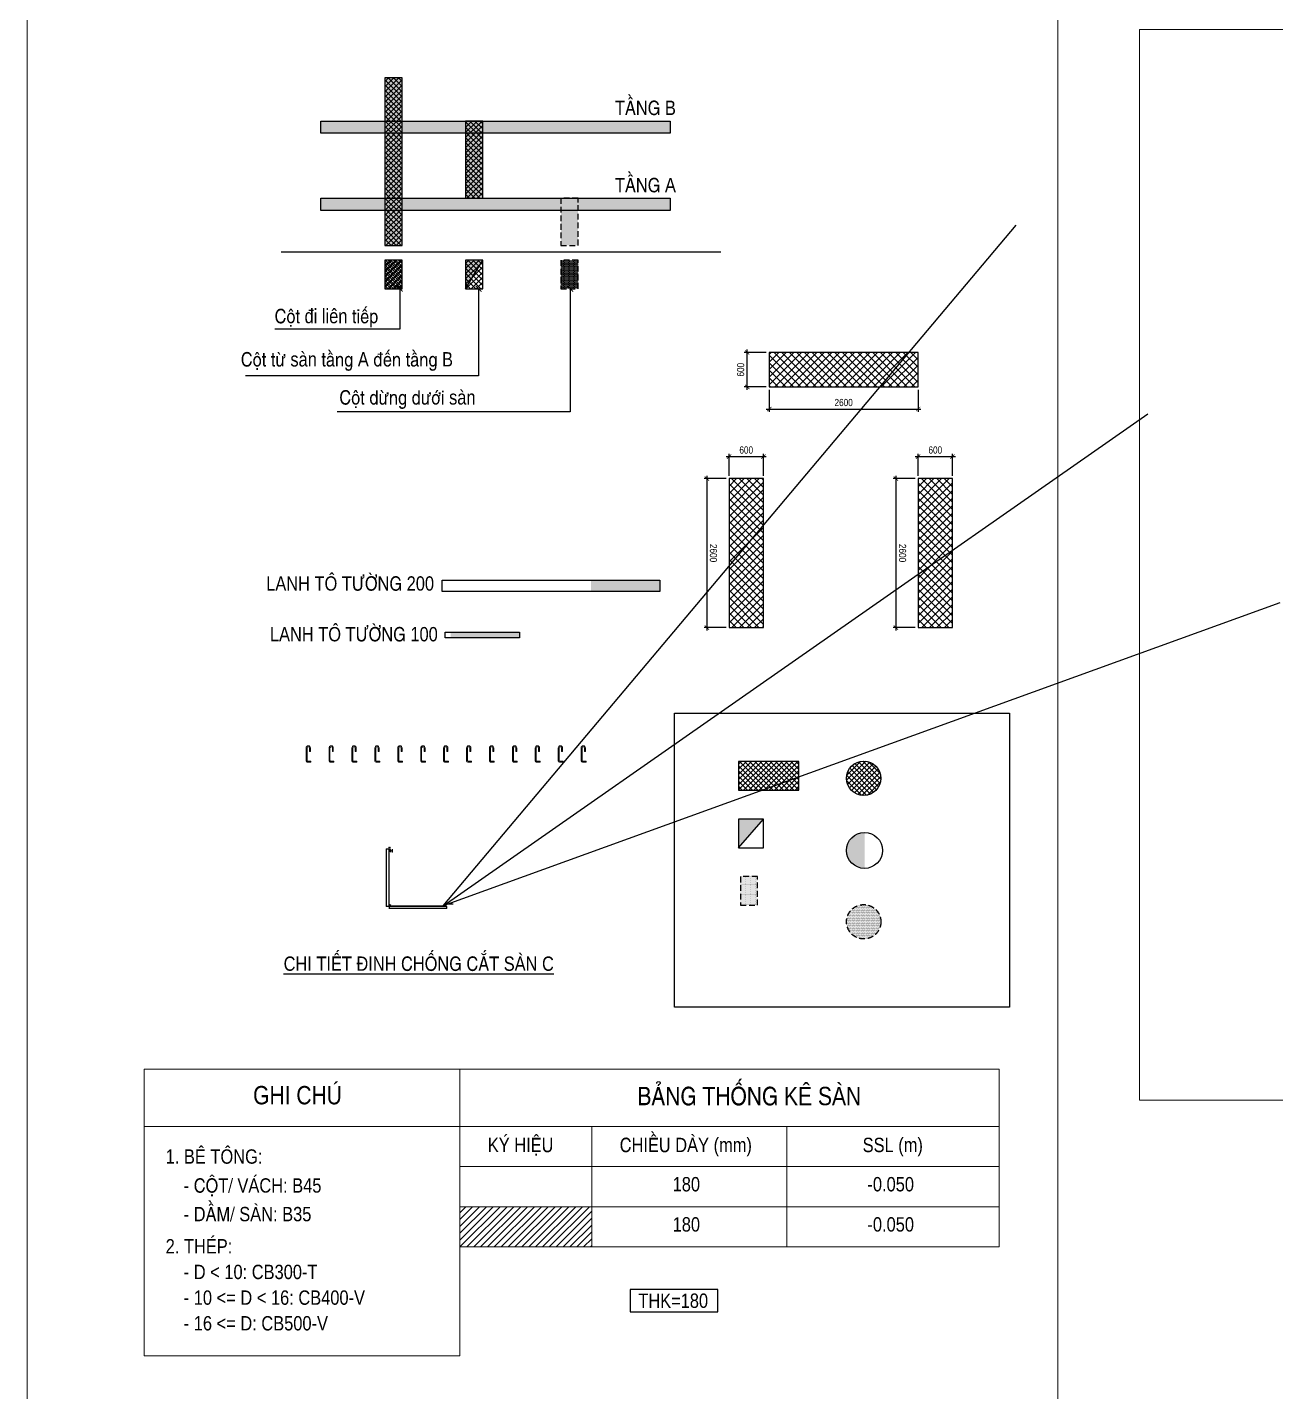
# Model space of a CAD drawing. Header units: millimetres. Extents: x -360107 to 123116000, y -52137 to 86044500.
# Drawn here: x -283265 to -261476, y 113694 to 137505 of the extents above; entities that cross this region are included whole.
import ezdxf
from ezdxf.enums import TextEntityAlignment as Align

# ---------------------------------------------------------------- set-up
doc = ezdxf.new("R2010")
doc.units = ezdxf.units.MM
doc.header["$LTSCALE"] = 100
doc.header["$MEASUREMENT"] = 0
doc.linetypes.add('DASHEDX2', pattern=[1.5, 1, -0.5])
doc.layers.get('Defpoints').update_dxf_attribs({"color": 250})
for name, color, linetype in [('02-GB-Col', 2, 'Continuous'), ('03-GB-Col-under', 221, 'DASHEDX2'), ('04-GB-Dim', 146, 'Continuous'), ('05-GB-Hatch', 8, 'Continuous'), ('06-GB-Slab-bor', 150, 'Continuous'), ('10-GB-Text', 4, 'Continuous')]:
    doc.layers.add(name, color=color, linetype=linetype)
doc.layers.add('12-GB-Ky Hieu', color=232, linetype='Continuous', lineweight=13)
doc.layers.add('27-GB-TCT', color=71, linetype='Continuous', lineweight=20)
doc.styles.add('02-GB-VNI-Helve', font='VNI-Helve-Condense.TTF')
doc.styles.add('VNI-Helve', font='VNI-Helve-Condense.TTF')
doc.linetypes.add('ZIGZAG', pattern='A,0.00254,-5.08,[131,ltypeshp.shx,S=5.08,R=0,X=-5.08,Y=0],-10.16,[131,ltypeshp.shx,S=5.08,R=180,X=5.08,Y=0],-5.08', length=20.32254)
doc.dimstyles.new('D10', dxfattribs={"dimscale": 100, "dimtxt": 250, "dimasz": 100, "dimexe": 150, "dimexo": 150, "dimgap": 50, "dimtad": 1, "dimdec": 0, "dimzin": 9, "dimdsep": 46, "dimtxsty": '02-GB-VNI-Helve', "dimblk": 'OPEN30', "dimcen": 100, "dimdle": 150, "dimclrd": 256, "dimclre": 256, "dimclrt": 6, "dimadec": 0, "dimazin": 0, "dimtfac": 1, "dimtdec": 0, "dimtix": 1, "dimtmove": 0, "dimatfit": 3, "dimldrblk": 'OPEN30', "dimfxl": 550, "dimtolj": 1, "dimtzin": 1, "dimarcsym": 1})
doc.dimstyles.new('GB 5', dxfattribs={"dimscale": 100, "dimtxt": 2.5, "dimasz": 1, "dimexe": 1, "dimexo": 1, "dimgap": 1, "dimtad": 1, "dimdec": 0, "dimzin": 3, "dimdsep": 46, "dimtxsty": '02-GB-VNI-Helve', "dimblk": 'ARCHTICK', "dimcen": 1, "dimdle": 1, "dimclrd": 256, "dimclre": 256, "dimclrt": 71, "dimazin": 2, "dimtfac": 100, "dimtdec": 0, "dimtix": 1, "dimtmove": 2, "dimatfit": 2, "dimldrblk": 'OPEN30', "dimfxl": 1, "dimtolj": 1, "dimtzin": 0, "dimlwd": -1, "dimlwe": -1, "dimarcsym": 0})
doc.dimstyles.new('GB 50', dxfattribs={"dimscale": 0.5, "dimtxt": 250, "dimasz": 150, "dimexe": 100, "dimexo": 100, "dimgap": 100, "dimtad": 1, "dimdec": 0, "dimzin": 0, "dimdsep": 46, "dimtxsty": 'VNI-Helve', "dimblk": 'ARCHTICK', "dimcen": 100, "dimdle": 100, "dimclrd": 256, "dimclre": 256, "dimclrt": 71, "dimadec": 0, "dimazin": 0, "dimtfac": 1, "dimtdec": 0, "dimtix": 1, "dimtmove": 0, "dimatfit": 3, "dimfxl": 3.75, "dimtolj": 1, "dimtzin": 0, "dimarcsym": 0})
doc.dimstyles.new('GB20', dxfattribs={"dimscale": 0.2, "dimtxt": 250, "dimasz": 50, "dimexe": 50, "dimexo": 50, "dimgap": 100, "dimtad": 1, "dimdec": 0, "dimzin": 0, "dimdsep": 46, "dimtxsty": 'VNI-Helve', "dimblk": 'ARCHTICK', "dimcen": 50, "dimdle": 50, "dimclrd": 256, "dimclre": 256, "dimclrt": 71, "dimadec": 0, "dimazin": 0, "dimtfac": 1, "dimtdec": 0, "dimtix": 1, "dimtmove": 0, "dimatfit": 3, "dimldrblk": 'ARCHTICK', "dimfxl": 3.75, "dimtolj": 1, "dimtzin": 0, "dimarcsym": 0})
pattern_1 = [(45, (2400, 400), (-66.2913, 66.2913), []), (135, (2400, 400), (-66.2913, -66.2913), [])]

# ---------------------------------------------------------------- blocks, each defined once
blk = doc.blocks.new('Moc')
at = {"layer": '27-GB-TCT', "linetype": 'Continuous'}
blk.add_lwpolyline([(11.7, 44.6), (6.5, 44.6), (6.5, 64.1, 1), (-6.5, 64.1), (-6.5, -4.3, 0.414214), (-3.2, -7.6), (14.8, -7.6), (14.8, -12.8), (-5.2, -12.8, -0.414214), (-11.7, -6.3), (-11.7, 64.1, -1), (11.7, 64.1)], format="xyb", close=True, dxfattribs=at)
blk = doc.blocks.new('*U677')
at = {"xscale": 0.8, "yscale": 0.8, "zscale": 0.8}
blk.add_blockref('Moc', (0, -14.4), dxfattribs=at)
at = {"layer": 'Defpoints', "lineweight": 90, "style": 'VNI-Helve', "flags": 1}
for tag, p in [('VITRI', (33.5, 20)), ('TYPE', (33.5, 0)), ('SH', (33.5, -20))]:
    blk.add_attdef(tag, p, '', height=10, dxfattribs=at)
blk = doc.blocks.new('*U100')
at = {"lineweight": 90}
for p in [(0, 0), (100, 0), (200, 0), (300, 0), (400, 0), (500, 0), (600, 0), (700, 0), (800, 0), (900, 0), (1000, 0), (1100, 0), (1200, 0)]:
    blk.add_blockref('*U677', p, dxfattribs=at)
blk = doc.blocks.new('_ArchTick')
at = {"color": 0, "linetype": 'ByBlock', "const_width": 0.15}
blk.add_lwpolyline([(-0.5, -0.5), (0.5, 0.5)], dxfattribs=at)
blk = doc.blocks.new('*D93')
at = {"layer": '04-GB-Dim', "transparency": 16777216}
for p, q in [((-15, -34), (995, -34)), ((-10, -5), (-10, -39)), ((990, -5), (990, -39))]:
    blk.add_line(p, q, dxfattribs=at)
at = {"layer": 'Defpoints', "color": 0, "transparency": 16777216}
for p in [(-10, 0), (990, 0), (990, -34)]:
    blk.add_point(p, dxfattribs=at)
at = {"layer": '04-GB-Dim', "transparency": 16777216, "xscale": 5, "yscale": 5, "zscale": 5, "rotation": 180}
blk.add_blockref('_ArchTick', (-10, -34), dxfattribs=at)
at = {"layer": '04-GB-Dim', "transparency": 16777216, "xscale": 5, "yscale": 5, "zscale": 5}
blk.add_blockref('_ArchTick', (990, -34), dxfattribs=at)
at = {"layer": '04-GB-Dim', "color": 71, "transparency": 16777216, "insert": (490, -23), "char_height": 12.5, "attachment_point": 5, "style": '02-GB-VNI-Helve'}
blk.add_mtext('\\A1;1000', dxfattribs=at)
blk = doc.blocks.new('_Open30')
at = {"color": 0, "linetype": 'ByBlock', "lineweight": -2}
for p, q in [((-1, 0.2679), (0, 0)), ((0, 0), (-1, -0.2679)), ((0, 0), (-1, 0))]:
    blk.add_line(p, q, dxfattribs=at)
blk = doc.blocks.new('*D94')
at = {"layer": '04-GB-Dim', "transparency": 16777216}
for p, q in [((35, 992), (51, 992)), ((46, 947), (46, 997)), ((35, 952), (51, 952))]:
    blk.add_line(p, q, dxfattribs=at)
at = {"layer": 'Defpoints', "color": 0, "transparency": 16777216}
for p in [(30, 992), (46, 992), (30, 952)]:
    blk.add_point(p, dxfattribs=at)
at = {"layer": '04-GB-Dim', "transparency": 16777216, "xscale": 5, "yscale": 5, "zscale": 5}
for p, rotation in [((46, 992), 90), ((46, 952), 270)]:
    blk.add_blockref('_ArchTick', p, dxfattribs=dict(at, rotation=rotation))
at = {"layer": '04-GB-Dim', "color": 71, "transparency": 16777216, "insert": (35, 972), "char_height": 12.5, "attachment_point": 5, "rotation": 90, "style": '02-GB-VNI-Helve'}
blk.add_mtext('\\A1;40', dxfattribs=at)
blk = doc.blocks.new('*D95')
at = {"layer": '04-GB-Dim', "transparency": 16777216}
for p, q in [((-10, 1026), (-15, 1026)), ((-10, 1010), (-10, 1031)), ((-10, 1026), (10, 1026)), ((10, 1010), (10, 1031)), ((10, 1026), (15, 1026))]:
    blk.add_line(p, q, dxfattribs=at)
at = {"layer": 'Defpoints', "color": 0, "transparency": 16777216}
for p in [(-10, 1005), (10, 1026), (10, 1005)]:
    blk.add_point(p, dxfattribs=at)
at = {"layer": '04-GB-Dim', "transparency": 16777216, "xscale": 5, "yscale": 5, "zscale": 5}
blk.add_blockref('_ArchTick', (-10, 1026), dxfattribs=at)
at = {"layer": '04-GB-Dim', "transparency": 16777216, "xscale": 5, "yscale": 5, "zscale": 5, "rotation": 180}
blk.add_blockref('_ArchTick', (10, 1026), dxfattribs=at)
at = {"layer": '04-GB-Dim', "color": 71, "transparency": 16777216, "insert": (0, 1037), "char_height": 12.5, "attachment_point": 5, "style": '02-GB-VNI-Helve'}
blk.add_mtext('\\A1;20', dxfattribs=at)
blk = doc.blocks.new('*D96')
at = {"layer": '04-GB-Dim', "transparency": 16777216}
blk.add_arc((-10, 8), 22.6, 0, 90, dxfattribs=at)
at = {"layer": 'Defpoints', "color": 0, "transparency": 16777216}
for p in [(-10, 982), (-10, 13), (-5, 8), (10, 19), (990, 8)]:
    blk.add_point(p, dxfattribs=at)
at = {"layer": '04-GB-Dim', "transparency": 16777216, "xscale": 5, "yscale": 5, "zscale": 5}
for p, rotation in [((-10, 31), 179.9999999999999), ((13, 8), 270)]:
    blk.add_blockref('_ArchTick', p, dxfattribs=dict(at, rotation=rotation))
at = {"layer": '04-GB-Dim', "color": 71, "transparency": 16777216, "insert": (14, 32), "char_height": 12.5, "attachment_point": 5, "rotation": 315, "style": '02-GB-VNI-Helve'}
blk.add_mtext('\\A1;90°', dxfattribs=at)
blk = doc.blocks.new('*D97')
at = {"layer": '04-GB-Dim', "transparency": 16777216}
for p, q in [((-23, 1000), (-60, 1000)), ((-55, -5), (-55, 1005)), ((-23, 0), (-60, 0))]:
    blk.add_line(p, q, dxfattribs=at)
at = {"layer": 'Defpoints', "color": 0, "transparency": 16777216}
for p in [(-55, 1000), (-18, 1000), (-18, 0)]:
    blk.add_point(p, dxfattribs=at)
at = {"layer": '04-GB-Dim', "transparency": 16777216, "xscale": 5, "yscale": 5, "zscale": 5}
for p, rotation in [((-55, 1000), 90), ((-55, 0), 270)]:
    blk.add_blockref('_ArchTick', p, dxfattribs=dict(at, rotation=rotation))
at = {"layer": '04-GB-Dim', "color": 71, "transparency": 16777216, "insert": (-66, 500), "char_height": 12.5, "attachment_point": 5, "rotation": 90, "style": '02-GB-VNI-Helve'}
blk.add_mtext('\\A1;1000', dxfattribs=at)
blk = doc.blocks.new('SLABTAG')
blk.add_lwpolyline([(9.38, 2.33), (-8.98, 2.33), (-8.98, -2.33), (9.38, -2.33)], close=True)
at = {"layer": '10-GB-Text', "style": '02-GB-VNI-Helve'}
blk.add_attdef('SLABTTHK', text='', height=3, dxfattribs=at).set_placement((0, 0), align=Align.MIDDLE)
blk = doc.blocks.new('GHI CHU')
at = {"layer": '12-GB-Ky Hieu'}
blk.add_line((0, 5998), (8250, 5998), dxfattribs=at)
blk.add_lwpolyline([(0, -2), (0, 7498), (8250, 7498), (8250, -2)], close=True, dxfattribs=at)
at = {"layer": '10-GB-Text', "color": 2, "style": '02-GB-VNI-Helve'}
blk.add_text('GHI CHUÙ', height=480, dxfattribs=at).set_placement((2846, 6574))
blk = doc.blocks.new('BANG THONG KE SAN')
at = {"layer": '12-GB-Ky Hieu'}
for p, q in [((0, 1050), (14100, 1050)), ((3450, 0), (3450, 1050)), ((8550, 0), (8550, 1050))]:
    blk.add_line(p, q, dxfattribs=at)
blk.add_lwpolyline([(14100, 2550), (14100, 0), (0, 0), (0, 2550), (14100, 2550)], dxfattribs=at)
at = {"layer": '10-GB-Text', "color": 2, "style": '02-GB-VNI-Helve'}
for s, height, p in [('BAÛNG THOÁNG KEÂ SAØN', 480, (4642, 1603)), ('KYÙ HIEÄU', 375, (733, 377)), ('CHIEÀU DAØY (mm)', 375, (4183, 377)), ('SSL (m)', 375, (10534, 377))]:
    blk.add_text(s, height=height, dxfattribs=at).set_placement(p)
blk = doc.blocks.new('TAO BANG')
at = {"layer": '12-GB-Ky Hieu'}
for p, q in [((0, 1000), (0, -50)), ((3450, -50), (3450, 1000)), ((8550, -50), (8550, 1000)), ((14100, -50), (14100, 1000)), ((0, -50), (14100, -50))]:
    blk.add_line(p, q, dxfattribs=at)
blk = doc.blocks.new('*U70')
at = {"true_color": 0xcf3030, "transparency": 33554493}
h = blk.add_hatch(color=22, dxfattribs=at)
h.dxf.hatch_style = 1
h.paths.add_polyline_path([(2600, 200), (3800, 200), (3800, 0), (2600, 0)])
at = {"color": 172, "true_color": 0x0000e0}
blk.add_lwpolyline([(0, 200), (3800, 200), (3800, 0), (0, 0)], close=True, dxfattribs=at)
blk = doc.blocks.new('*U71')
at = {"true_color": 0x050dfa, "transparency": 33554493}
h = blk.add_hatch(color=5, dxfattribs=at)
h.dxf.hatch_style = 1
h.paths.add_polyline_path([(100, 100), (1300, 100), (1300, 0), (100, 0)])
at = {"color": 1, "true_color": 0xfe0101}
blk.add_lwpolyline([(0, 100), (1300, 100), (1300, 0), (0, 0)], close=True, dxfattribs=at)
blk = doc.blocks.new('*D60')
at = {"layer": 'Defpoints', "lineweight": -2, "transparency": 16777216}
for p, q in [((-50, 600), (-434, 600)), ((-384, -50), (-384, 650)), ((-50, 0), (-434, 0))]:
    blk.add_line(p, q, dxfattribs=at)
at = {"layer": 'Defpoints', "color": 0, "transparency": 16777216}
for p in [(-384, 600), (0, 600), (0, 0)]:
    blk.add_point(p, dxfattribs=at)
at = {"layer": 'Defpoints', "lineweight": -2, "transparency": 16777216, "xscale": 75, "yscale": 75, "zscale": 75}
for p, rotation in [((-384, 600), 90), ((-384, 0), 270)]:
    blk.add_blockref('_ArchTick', p, dxfattribs=dict(at, rotation=rotation))
at = {"layer": 'Defpoints', "color": 71, "transparency": 16777216, "insert": (-498, 300), "char_height": 125, "attachment_point": 5, "rotation": 90, "style": 'VNI-Helve'}
blk.add_mtext('\\A1;600', dxfattribs=at)
blk = doc.blocks.new('*D61')
at = {"layer": 'Defpoints', "lineweight": -2, "transparency": 16777216}
for p, q in [((0, -50), (0, -437)), ((2600, -50), (2600, -437)), ((-50, -387), (2650, -387))]:
    blk.add_line(p, q, dxfattribs=at)
at = {"layer": 'Defpoints', "color": 0, "transparency": 16777216}
for p in [(0, 0), (2600, 0), (2600, -387)]:
    blk.add_point(p, dxfattribs=at)
at = {"layer": 'Defpoints', "lineweight": -2, "transparency": 16777216, "xscale": 75, "yscale": 75, "zscale": 75, "rotation": 180}
blk.add_blockref('_ArchTick', (0, -387), dxfattribs=at)
at = {"layer": 'Defpoints', "lineweight": -2, "transparency": 16777216, "xscale": 75, "yscale": 75, "zscale": 75}
blk.add_blockref('_ArchTick', (2600, -387), dxfattribs=at)
at = {"layer": 'Defpoints', "color": 71, "transparency": 16777216, "insert": (1300, -273), "char_height": 125, "attachment_point": 5, "style": 'VNI-Helve'}
blk.add_mtext('\\A1;2600', dxfattribs=at)
blk = doc.blocks.new('*D58')
at = {"layer": 'Defpoints', "lineweight": -2, "transparency": 16777216}
for p, q in [((-50, 600), (-434, 600)), ((-384, -50), (-384, 650)), ((-50, 0), (-434, 0))]:
    blk.add_line(p, q, dxfattribs=at)
at = {"layer": 'Defpoints', "color": 0, "transparency": 16777216}
for p in [(-384, 600), (0, 600), (0, 0)]:
    blk.add_point(p, dxfattribs=at)
at = {"layer": 'Defpoints', "lineweight": -2, "transparency": 16777216, "xscale": 75, "yscale": 75, "zscale": 75}
for p, rotation in [((-384, 600), 90), ((-384, 0), 270)]:
    blk.add_blockref('_ArchTick', p, dxfattribs=dict(at, rotation=rotation))
at = {"layer": 'Defpoints', "color": 71, "transparency": 16777216, "insert": (-498, 300), "char_height": 125, "attachment_point": 5, "rotation": 90, "style": 'VNI-Helve'}
blk.add_mtext('\\A1;600', dxfattribs=at)
blk = doc.blocks.new('*D59')
at = {"layer": 'Defpoints', "lineweight": -2, "transparency": 16777216}
for p, q in [((0, -50), (0, -437)), ((2600, -50), (2600, -437)), ((-50, -387), (2650, -387))]:
    blk.add_line(p, q, dxfattribs=at)
at = {"layer": 'Defpoints', "color": 0, "transparency": 16777216}
for p in [(0, 0), (2600, 0), (2600, -387)]:
    blk.add_point(p, dxfattribs=at)
at = {"layer": 'Defpoints', "lineweight": -2, "transparency": 16777216, "xscale": 75, "yscale": 75, "zscale": 75, "rotation": 180}
blk.add_blockref('_ArchTick', (0, -387), dxfattribs=at)
at = {"layer": 'Defpoints', "lineweight": -2, "transparency": 16777216, "xscale": 75, "yscale": 75, "zscale": 75}
blk.add_blockref('_ArchTick', (2600, -387), dxfattribs=at)
at = {"layer": 'Defpoints', "color": 71, "transparency": 16777216, "insert": (1300, -273), "char_height": 125, "attachment_point": 5, "style": 'VNI-Helve'}
blk.add_mtext('\\A1;2600', dxfattribs=at)
blk = doc.blocks.new('*U160')
at = {"layer": '05-GB-Hatch'}
h = blk.add_hatch(dxfattribs=at)
h.set_pattern_fill('ANSI37', color=256, scale=20)
h.set_pattern_definition([(45, (653.56, 300), (-44.9013, 44.9013), []), (135, (653.56, 300), (-44.9013, -44.9013), [])])
h.paths.add_polyline_path([(1054, 500), (0, 500), (0, 0), (1054, 0)])
at = {"layer": '02-GB-Col', "ltscale": 0.5}
blk.add_lwpolyline([(1054, 500), (0, 500), (0, 0), (1054, 0)], close=True, dxfattribs=at)
blk = doc.blocks.new('*U161')
at = {"layer": '05-GB-Hatch'}
h = blk.add_hatch(dxfattribs=at)
h.set_pattern_fill('DOTS', color=256, scale=10)
h.set_pattern_definition([(0, (-100, 300), (7.9375, 15.875), [0, -15.875])])
h.paths.add_polyline_path([(300, 500), (0, 500), (0, 0), (300, 0)])
at = {"layer": '03-GB-Col-under'}
blk.add_lwpolyline([(300, 500), (0, 500), (0, 0), (300, 0)], close=True, dxfattribs=at)
blk = doc.blocks.new('*U162')
at = {"layer": '05-GB-Hatch'}
h = blk.add_hatch(color=256, dxfattribs=at)
h.dxf.hatch_style = 1
h.paths.add_polyline_path([(0, 500), (0, 0), (436, 500)])
at = {"layer": '02-GB-Col', "ltscale": 0.5}
blk.add_lwpolyline([(436, 500), (0, 500), (0, 0), (436, 0)], close=True, dxfattribs=at)
at = {"layer": '05-GB-Hatch'}
blk.add_line((0, 0), (436, 500), dxfattribs=at)
blk = doc.blocks.new('*U163')
at = {"layer": '05-GB-Hatch'}
h = blk.add_hatch(dxfattribs=at)
h.set_pattern_fill('ANSI37', color=256, scale=500)
h.paths.add_polyline_path([(-300, 0, 1), (300, 0, 1)])
at = {"layer": '02-GB-Col', "ltscale": 0.5}
blk.add_circle((0, 0), 300, dxfattribs=at)
blk = doc.blocks.new('*U164')
at = {"layer": '05-GB-Hatch'}
h = blk.add_hatch(color=256, dxfattribs=at)
h.dxf.hatch_style = 1
h.paths.add_polyline_path([(14, 314, 0.414214), (-300, 0, 0.414214), (14, -314)])
at = {"layer": '02-GB-Col', "ltscale": 0.5}
blk.add_circle((14, 0), 314, dxfattribs=at)
blk = doc.blocks.new('*U165')
at = {"layer": '05-GB-Hatch'}
h = blk.add_hatch(dxfattribs=at)
h.set_pattern_fill('DOTS', color=256, scale=200)
h.set_pattern_definition([(0, (481423.908, -448777.149), (6.25, 12.5), [0, -12.5])])
edge = h.paths.add_edge_path()
edge.add_arc((0, 0), 300, 0, 360)
at = {"layer": '03-GB-Col-under'}
blk.add_circle((0, 0), 300, dxfattribs=at)
blk = doc.blocks.new('*U617')
at = {"layer": '05-GB-Hatch'}
h = blk.add_hatch(dxfattribs=at)
h.set_pattern_fill('ANSI37', color=256, scale=20)
h.set_pattern_definition([(45, (-100, 300), (-44.901, 44.901), []), (135, (-100, 300), (-44.901, -44.901), [])])
h.paths.add_polyline_path([(300, 500), (0, 500), (0, 0), (300, 0)])
at = {"layer": '02-GB-Col', "ltscale": 0.5}
blk.add_lwpolyline([(300, 500), (0, 500), (0, 0), (300, 0)], close=True, dxfattribs=at)
blk = doc.blocks.new('*U618')
at = {"layer": '05-GB-Hatch'}
h = blk.add_hatch(dxfattribs=at)
h.set_pattern_fill('ANSI37', color=256, scale=20)
h.set_pattern_definition([(45, (-100, 2721.46), (-44.9013, 44.9013), []), (135, (-100, 2721.46), (-44.9013, -44.9013), [])])
h.paths.add_polyline_path([(300, 2921), (0, 2921), (0, 0), (300, 0)])
at = {"layer": '02-GB-Col', "ltscale": 0.5}
blk.add_lwpolyline([(300, 2921), (0, 2921), (0, 0), (300, 0)], close=True, dxfattribs=at)
blk = doc.blocks.new('*U619')
at = {"layer": '05-GB-Hatch'}
h = blk.add_hatch(dxfattribs=at)
h.set_pattern_fill('ANSI37', color=256, scale=20)
h.set_pattern_definition([(45, (-100, 1145.935), (-44.9013, 44.9013), []), (135, (-100, 1145.935), (-44.9013, -44.9013), [])])
h.paths.add_polyline_path([(300, 1346), (0, 1346), (0, 0), (300, 0)])
at = {"layer": '02-GB-Col', "ltscale": 0.5}
blk.add_lwpolyline([(300, 1346), (0, 1346), (0, 0), (300, 0)], close=True, dxfattribs=at)
blk = doc.blocks.new('*U92')
at = {"layer": '27-GB-TCT', "linetype": 'Continuous'}
for p, q in [((10, 952), (18, 952)), ((990, 8), (990, 0))]:
    blk.add_line(p, q, dxfattribs=at)
for points in [[(990, 0), (-8, 0, -0.4142136), (-18, 10), (-18, 982, -1), (18, 982), (18, 952)], [(990, 8), (-5, 8, -0.4142136), (-10, 13), (-10, 982, -1), (10, 982), (10, 952)]]:
    blk.add_lwpolyline(points, format="xyb", dxfattribs=at)
at = {"layer": '10-GB-Text', "insert": (1046, 57.4), "char_height": 12.5, "attachment_point": 5, "rotation": 360, "style": '02-GB-VNI-Helve'}
blk.add_mtext('\\A1;THANH THEÙP T10', dxfattribs=at)
at = {"layer": '04-GB-Dim'}
for base, p1, p2, override, picture, middle in [((-54.6, 1000), (-18, 0), (-18, 1000), {"dimscale": 5}, '*D97', (-66, 500)), ((46, 992), (29.8, 952), (29.8, 992), {"dimscale": 5, "dimtxsty": '02-GB-VNI-Helve'}, '*D94', (34.6, 972))]:
    dim = blk.add_linear_dim(base=base, p1=p1, p2=p2, angle=90, dimstyle='GB 5', override=override, dxfattribs=at)
    dim.commit()
    dim.dimension.update_dxf_attribs({"geometry": picture, "text_midpoint": middle})
for base, p1, p2, override, picture, middle in [((10, 1025.6), (-10, 1005), (10, 1005), {"dimscale": 5}, '*D95', (0, 1037)), ((990, -34.4), (-10, 0), (990, 0), {"dimscale": 5, "dimtxsty": '02-GB-VNI-Helve'}, '*D93', (490, -23))]:
    dim = blk.add_linear_dim(base=base, p1=p1, p2=p2, dimstyle='GB 5', override=override, dxfattribs=at)
    dim.commit()
    dim.dimension.update_dxf_attribs({"geometry": picture, "text_midpoint": middle})
dim = blk.add_angular_dim_2l(base=(9.6, 19.3), line1=((-10, 13), (-10, 982)), line2=((990, 8), (-5, 8)), dimstyle='GB 5', override={"dimscale": 5, "dimtxsty": '02-GB-VNI-Helve'}, dxfattribs=at)
dim.commit()
dim.dimension.update_dxf_attribs({"geometry": '*D96', "text_midpoint": (14.1, 32.1)})
blk.add_leader([(932.5, 8), (986.8, 45.9), (1108, 45.9)], dimstyle='D10', override={"dimasz": 150}, dxfattribs=at)
blk = doc.blocks.new('*U57')
at = {"layer": '05-GB-Hatch', "transparency": 33554602}
h = blk.add_hatch(dxfattribs=at)
h.set_pattern_fill('ANSI37', color=256, scale=750)
h.set_pattern_definition(pattern_1)
h.paths.add_polyline_path([(0, 0), (2600, 0), (2600, 600), (0, 600)])
at = {"layer": '02-GB-Col', "transparency": 33554687}
blk.add_lwpolyline([(0, 0), (2600, 0), (2600, 600), (0, 600)], close=True, dxfattribs=at)
at = {"layer": 'Defpoints', "transparency": 33554597}
dim = blk.add_linear_dim(base=(-383.7, 600), p1=(0, 0), p2=(0, 600), angle=90, dimstyle='GB 50', dxfattribs=at)
dim.commit()
dim.dimension.update_dxf_attribs({"geometry": '*D60', "text_midpoint": (-497.6, 300)})
dim = blk.add_linear_dim(base=(2600, -387), p1=(0, 0), p2=(2600, 0), dimstyle='GB 50', dxfattribs=at)
dim.commit()
dim.dimension.update_dxf_attribs({"geometry": '*D61', "text_midpoint": (1300, -273.2)})
blk = doc.blocks.new('*U56')
at = {"layer": '05-GB-Hatch', "transparency": 33554602}
h = blk.add_hatch(dxfattribs=at)
h.set_pattern_fill('ANSI37', color=256, scale=750)
h.set_pattern_definition(pattern_1)
h.paths.add_polyline_path([(0, 0), (2600, 0), (2600, 600), (0, 600)])
at = {"layer": '02-GB-Col', "transparency": 33554687}
blk.add_lwpolyline([(0, 0), (2600, 0), (2600, 600), (0, 600)], close=True, dxfattribs=at)
at = {"layer": 'Defpoints', "transparency": 33554597}
dim = blk.add_linear_dim(base=(-383.7, 600), p1=(0, 0), p2=(0, 600), angle=90, dimstyle='GB 50', dxfattribs=at)
dim.commit()
dim.dimension.update_dxf_attribs({"geometry": '*D58', "text_midpoint": (-497.6, 300)})
dim = blk.add_linear_dim(base=(2600, -387), p1=(0, 0), p2=(2600, 0), dimstyle='GB 50', dxfattribs=at)
dim.commit()
dim.dimension.update_dxf_attribs({"geometry": '*D59', "text_midpoint": (1300, -273.2)})

msp = doc.modelspace()

# ---------------------------------------------------------------- hatches: boundary and pattern name
at = {"layer": '02-GB-Col'}
h = msp.add_hatch(color=256, dxfattribs=at)
h.dxf.hatch_style = 1
h.paths.add_polyline_path([(-276723.3, 136620.2), (-277023.3, 136620.2), (-277023.3, 133698.7), (-276723.3, 133698.7)])
h = msp.add_hatch(color=256, dxfattribs=at)
h.dxf.hatch_style = 1
h.paths.add_polyline_path([(-275316.4, 135868.7), (-275616.4, 135868.7), (-275616.4, 134522.8), (-275316.4, 134522.8)])
at = {"layer": '03-GB-Col-under'}
h = msp.add_hatch(color=256, dxfattribs=at)
h.dxf.hatch_style = 1
h.paths.add_polyline_path([(-273652.2, 134522.8), (-273952.2, 134522.8), (-273952.2, 133698.7), (-273652.2, 133698.7)])
at = {"layer": '05-GB-Hatch'}
h = msp.add_hatch(dxfattribs=at)
h.set_pattern_fill('ANSI37', color=256, scale=20)
h.set_pattern_definition([(45, (-277123.3, 133242.12), (-44.901, 44.901), []), (135, (-277123.3, 133242.12), (-44.901, -44.901), [])])
h.paths.add_polyline_path([(-276723.3, 133442.1), (-277023.3, 133442.1), (-277023.3, 132942.1), (-276723.3, 132942.1)])
h = msp.add_hatch(color=256, dxfattribs=at)
h.dxf.hatch_style = 1
h.paths.add_polyline_path([(-275616.4, 132942.1), (-275316.4, 133442.1), (-275616.4, 133442.1)])
h = msp.add_hatch(dxfattribs=at)
h.set_pattern_fill('DOTS', color=256, scale=10)
h.set_pattern_definition([(0, (-274052.182, 133242.12), (7.9375, 15.875), [0, -15.875])])
h.paths.add_polyline_path([(-273652.2, 133442.1), (-273952.2, 133442.1), (-273952.2, 132942.1), (-273652.2, 132942.1)])
h = msp.add_hatch(dxfattribs=at)
h.set_pattern_fill('ANSI31', color=256, scale=26.699543)
h.set_pattern_definition([(45, (445195.09, 247897.84), (-59.942185, 59.942185), [])])
h.paths.add_polyline_path([(-273413.6, 116221.5), (-273413.6, 116922.4), (-275716.4, 116922.4), (-275716.4, 116221.5)])
at = {"layer": '06-GB-Slab-bor'}
h = msp.add_hatch(color=256, dxfattribs=at)
h.dxf.hatch_style = 1
h.paths.add_polyline_path([(-278140.6, 135868.7), (-272046.7, 135868.7), (-272046.7, 135654.9), (-278140.6, 135654.9)])
h = msp.add_hatch(color=256, dxfattribs=at)
h.dxf.hatch_style = 1
h.paths.add_polyline_path([(-278140.6, 134522.8), (-272046.7, 134522.8), (-272046.7, 134308.9), (-278140.6, 134308.9)])

# ---------------------------------------------------------------- linework, layer by layer
at = {"linetype": 'ZIGZAG', "ltscale": 0.1}
msp.add_line((-278831.1, 133585.8), (-271158.8, 133585.8), dxfattribs=at)
at = {"layer": '02-GB-Col', "ltscale": 0.5}
for points in [[(-276723.3, 136620.2), (-277023.3, 136620.2), (-277023.3, 133698.7), (-276723.3, 133698.7)], [(-275316.4, 135868.7), (-275616.4, 135868.7), (-275616.4, 134522.8), (-275316.4, 134522.8)], [(-276723.3, 133442.1), (-277023.3, 133442.1), (-277023.3, 132942.1), (-276723.3, 132942.1)], [(-275316.4, 133442.1), (-275616.4, 133442.1), (-275616.4, 132942.1), (-275316.4, 132942.1)]]:
    msp.add_lwpolyline(points, close=True, dxfattribs=at)
at = {"layer": '03-GB-Col-under'}
for points in [[(-273652.2, 134522.8), (-273952.2, 134522.8), (-273952.2, 133698.7), (-273652.2, 133698.7)], [(-273652.2, 133442.1), (-273952.2, 133442.1), (-273952.2, 132942.1), (-273652.2, 132942.1)]]:
    msp.add_lwpolyline(points, close=True, dxfattribs=at)
at = {"layer": '05-GB-Hatch'}
msp.add_line((-275616.4, 132942.1), (-275316.4, 133442.1), dxfattribs=at)
at = {"layer": '06-GB-Slab-bor'}
for points in [[(-278140.6, 135868.7), (-272046.7, 135868.7), (-272046.7, 135654.9), (-278140.6, 135654.9)], [(-278140.6, 134522.8), (-272046.7, 134522.8), (-272046.7, 134308.9), (-278140.6, 134308.9)]]:
    msp.add_lwpolyline(points, close=True, dxfattribs=at)
at = {"layer": '10-GB-Text'}
msp.add_lwpolyline([(-271971.5, 125536.6), (-266121.1, 125536.6), (-266121.1, 120407.2), (-271971.5, 120407.2)], close=True, dxfattribs=at)
at = {"layer": '12-GB-Ky Hieu'}
for points in [[(-283264.7, 141624.2), (-283264.7, 86883.1)], [(-265276.8, 141624.2), (-265276.8, 86883.1)]]:
    msp.add_lwpolyline(points, dxfattribs=at)
msp.add_lwpolyline([(-246799.1, 137468.9), (-263850.8, 137468.9), (-263850.8, 118780.4), (-246799.1, 118780.4)], close=True, dxfattribs=at)

# ---------------------------------------------------------------- block references
for name, p in [('*U92', (-276939.2, 122163.8)), ('*U70', (-276024.8, 127656.1)), ('*U71', (-275973, 126850.5)), ('*U163', (-268666.7, 124399.4)), ('*U164', (-268666.7, 123140.4)), ('*U165', (-268666.7, 121894.6))]:
    msp.add_blockref(name, p)
at = {"color": 1, "transparency": 33554687}
msp.add_blockref('*U56', (-270316.9, 131228.8), dxfattribs=at)
at = {"color": 1, "transparency": 33554687, "rotation": 270}
for p in [(-271016.9, 129628.8), (-267716.9, 129628.8)]:
    msp.add_blockref('*U57', p, dxfattribs=at)
at = {"linetype": 'Continuous', "xscale": 4, "yscale": 4, "zscale": 4}
msp.add_blockref('*U100', (-278360.8, 124781), dxfattribs=at)
at = {"ltscale": 5}
for name, p in [('*U160', (-270850.5, 124194.2)), ('*U162', (-270850.5, 123186.6)), ('*U161', (-270818, 122182.4))]:
    msp.add_blockref(name, p, dxfattribs=at)
at = {"xscale": 0.6674885854111986, "yscale": 0.6674885854111986, "zscale": 0.6674885854111986}
for name, p in [('GHI CHU', (-281223.2, 114320.5)), ('BANG THONG KE SAN', (-275716.4, 117623.3)), ('TAO BANG', (-275716.4, 116956)), ('TAO BANG', (-275716.4, 116255.1))]:
    msp.add_blockref(name, p, dxfattribs=at)
ref = msp.add_blockref('SLABTAG', (-271991.7, 115281.8), dxfattribs=dict(xscale=83.33333333325572, yscale=83.33333333325572, zscale=83.33333333325572))
ref.add_attrib('SLABTTHK', 'THK=180', dxfattribs={"layer": '10-GB-Text', "height": 250, "style": 'VNI-Helve'}).set_placement((-271991.7, 115281.8), align=Align.MIDDLE)
at = {"layer": '02-GB-Col'}
for name, p in [('*U618', (-277023.3, 133698.7)), ('*U619', (-275616.4, 134522.8)), ('*U617', (-277023.3, 132942.1)), ('*U617', (-275616.4, 132942.1))]:
    msp.add_blockref(name, p, dxfattribs=at)

# ---------------------------------------------------------------- texts
at = {"layer": '02-GB-Col', "style": 'VNI-Helve'}
for s, p in [('TAÀNG B', (-273007.8, 135974)), ('TAÀNG A', (-273007.8, 134626.7)), ('Coät ñi lieân tieáp', (-278948.6, 132340)), ('Coät töø saøn taàng A ñeán taàng B', (-279537.9, 131585.3))]:
    msp.add_text(s, height=250, dxfattribs=at).set_placement(p)
at = {"layer": '03-GB-Col-under', "style": 'VNI-Helve'}
msp.add_text('Coät döøng döôùi saøn', height=250, dxfattribs=at).set_placement((-277818.3, 130920.8))
at = {"layer": '10-GB-Text', "ltscale": 3, "style": 'VNI-Helve'}
for s, p in [('LANH TOÂ TÖÔØNG 200', (-279094.8, 127673.3)), ('LANH TOÂ TÖÔØNG 100', (-279029.7, 126788.3))]:
    msp.add_text(s, height=250, dxfattribs=at).set_placement(p)
msp.add_text('%%UCHI TIEÁT ÑINH CHOÁNG CAÉT SAØN C', height=250, dxfattribs=at).set_placement((-276432.6, 121217.7), align=Align.MIDDLE)
at = {"layer": '10-GB-Text', "color": 2, "style": 'VNI-Helve'}
for s, height, p in [('1. BEÂ TOÂNG:', 250.308, (-280849.6, 117672.7)), ('- COÄT/ VAÙCH: B45 ', 250.308, (-280534.5, 117167.8)), ('180', 250.31, (-272001.4, 117189.7)), ('-0.050', 250.31, (-268601.9, 117189.7)), ('- DAÀM/ SAØN: B35 ', 250.308, (-280534.5, 116668.4)), ('180', 250.31, (-272001.4, 116488.8)), ('-0.050', 250.31, (-268601.9, 116488.8)), ('2. THEÙP: ', 250.31, (-280849.6, 116106.5)), ('- D < 10: CB300-T', 250.308, (-280534.5, 115658.7)), ('- 10 <= D < 16: CB400-V ', 250.308, (-280534.5, 115210.8)), ('- 16 <= D: CB500-V', 250.308, (-280534.5, 114763))]:
    msp.add_text(s, height=height, dxfattribs=at).set_placement(p)

# ---------------------------------------------------------------- leaders
at = {"layer": '02-GB-Col'}
for points in [[(-275388.2, 132942.1), (-275388.2, 131424.7), (-279456.9, 131424.7)], [(-276762.8, 132942.1), (-276762.8, 132238.7), (-278941.4, 132238.7)], [(-273787, 132942.1), (-273787, 130796.4), (-277855.6, 130796.4)]]:
    msp.add_leader(points, dimstyle='GB20', override={"dimasz": 500, "dimgap": 100, "dimtad": 0}, dxfattribs=at)

doc.saveas('drawing.dxf')
